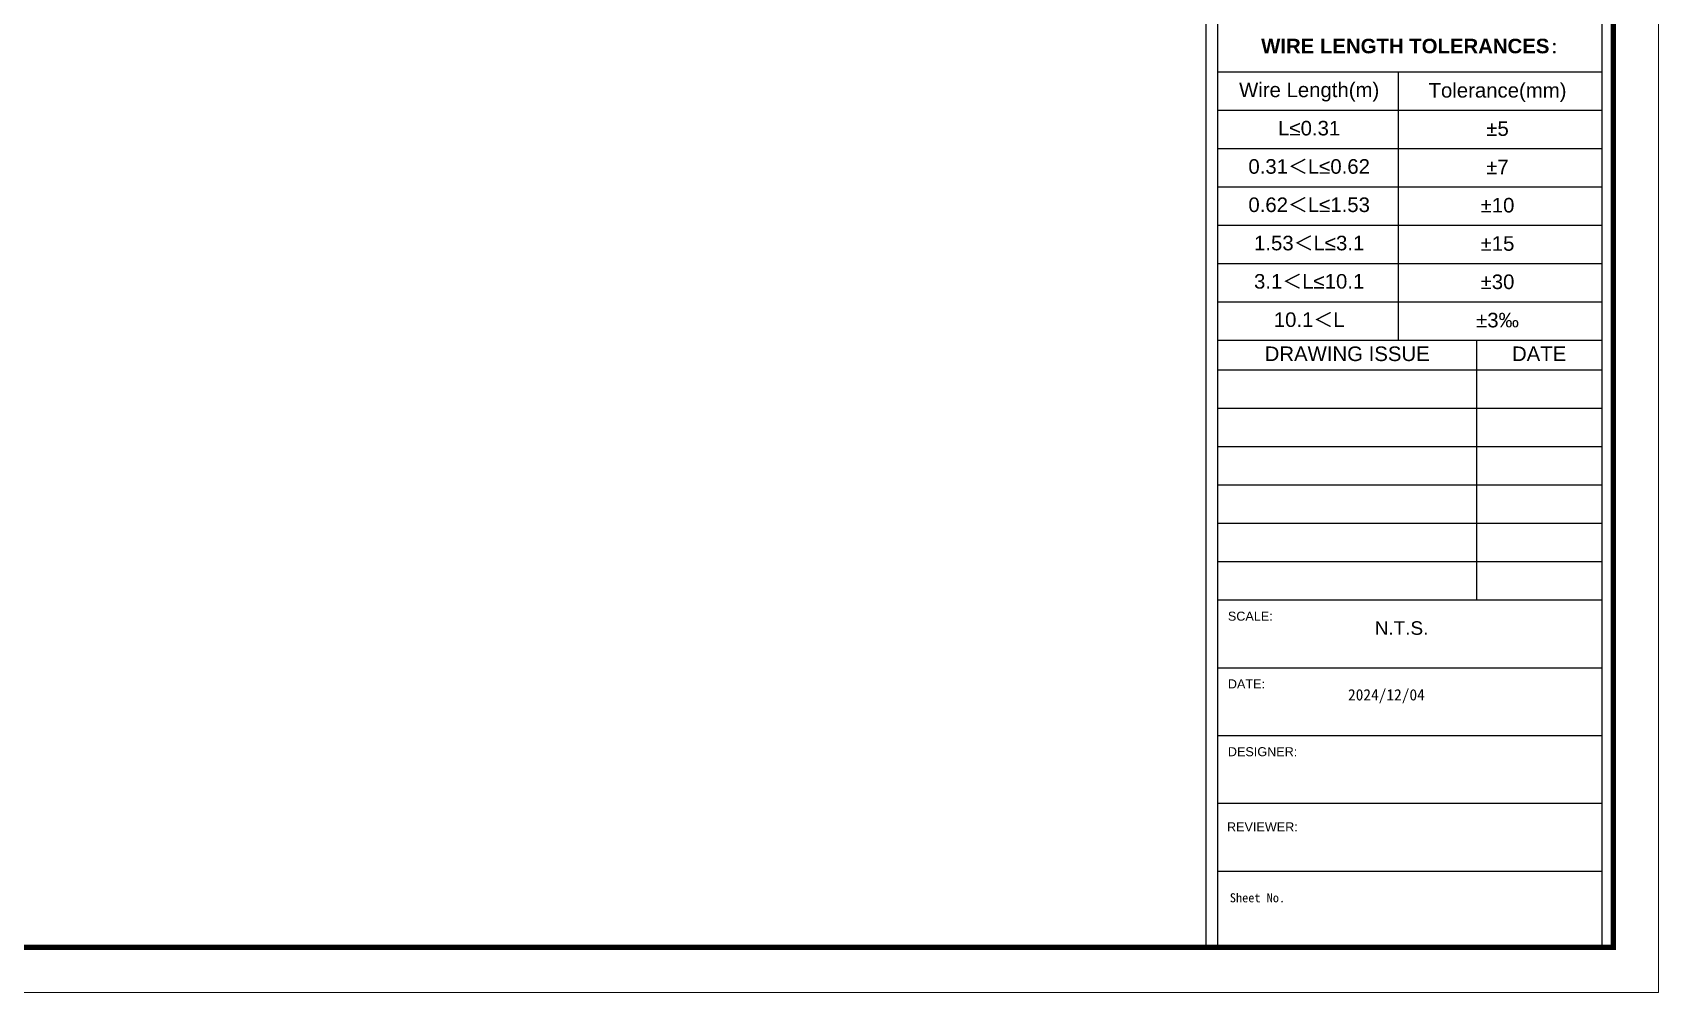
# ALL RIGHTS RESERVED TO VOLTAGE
# Model space of a CAD drawing. Header units: millimetres. Extents: x 11482 to 13134, y 681 to 1782.
# Drawn here: x 12308 to 13134, y 681 to 1168 of the extents above; entities that cross this region are included whole.
import ezdxf
from ezdxf.enums import TextEntityAlignment as Align

# ---------------------------------------------------------------- set-up
doc = ezdxf.new("R2010")
doc.units = ezdxf.units.MM
doc.layers.get('DEFPOINTS').update_dxf_attribs({"lineweight": 0})
doc.layers.add('TB-FRAME', color=7, linetype='Continuous')
doc.styles.add('Arial', font='arial.ttf', dxfattribs={"height": 1.05})
doc.styles.add('Arial_4', font='arial.ttf', dxfattribs={"height": 1.25})
doc.styles.add('CALIBRI', font='calibri.ttf', dxfattribs={"height": 0.125})
doc.styles.get("Standard").update_dxf_attribs({"font": ''})
doc.styles.get('Standard').set_extended_font_data('SimSun')

# ---------------------------------------------------------------- blocks, each defined once
blk = doc.blocks.new('Frame1')
at = {"color": 0}
for p, q in [((6491.65, 3041.02), (6491.65, 2012.37)), ((6497.42, 3035.25), (6497.42, 2012.37)), ((6687.65, 3035.25), (6687.65, 2012.37)), ((6687.65, 2445.49), (6497.42, 2445.49)), ((6687.65, 2426.54), (6497.42, 2426.54)), ((6687.65, 2407.58), (6497.42, 2407.58)), ((6687.65, 2388.62), (6497.42, 2388.62)), ((6687.65, 2388.62), (6497.42, 2388.62)), ((6687.65, 2369.67), (6497.42, 2369.67)), ((6687.65, 2350.71), (6497.42, 2350.71)), ((6687.65, 2331.75), (6497.42, 2331.75)), ((6687.61, 2312.79), (6497.38, 2312.79)), ((6687.65, 2312.79), (6497.42, 2312.79)), ((6625.72, 2312.79), (6625.72, 2184.28)), ((6687.65, 2298.02), (6497.42, 2298.02)), ((6687.65, 2279.07), (6497.42, 2279.07)), ((6687.65, 2260.11), (6497.42, 2260.11)), ((6687.65, 2241.15), (6497.42, 2241.15)), ((6687.65, 2222.19), (6497.42, 2222.19)), ((6687.65, 2203.24), (6497.42, 2203.24)), ((6497.42, 2184.28), (6687.65, 2184.28)), ((6497.42, 2184.28), (6687.81, 2184.28)), ((6497.42, 2150.74), (6687.65, 2150.74)), ((6497.42, 2117.19), (6687.65, 2117.19)), ((6497.42, 2083.65), (6687.65, 2083.65)), ((6497.42, 2050.11), (6687.65, 2050.11))]:
    blk.add_line(p, q, dxfattribs=at)
blk.add_lwpolyline([(6587.1, 2312.79), (6587.1, 2445.49)])
at = {"layer": 'DEFPOINTS', "color": 4, "linetype": 'Continuous', "flags": 128}
blk.add_lwpolyline([(5105.71, 1990.01), (5105.71, 3063.38), (6715.78, 3063.38), (6715.78, 1990.01)], close=True, dxfattribs=at)
at = {"layer": 'TB-FRAME', "const_width": 2.68}
blk.add_lwpolyline([(5172.8, 3041.02), (6693.41, 3041.02), (6693.41, 2012.37), (5172.8, 2012.37)], close=True, dxfattribs=at)
blk.add_text('Sheet No.', height=4.472).set_placement((6503.55, 2034.64))
at = {"color": 0, "attachment_point": 2, "line_spacing_factor": 0.941778, "style": 'Arial_4'}
for s, insert, char_height, width in [('{\\fArial|b1|i0|c134|p34;WIRE LENGTH TOLERANCES\\fSimSun|b1|i0|c134|p2;:}', (6592.87, 2462.08), 7.2118, 186.9886), ('Wire Length(m)', (6542.83, 2440.38), 7.2118, 186.9886), ('Tolerance(mm)', (6636.08, 2440.17), 7.2118, 186.9886), ('L≤0.31', (6542.83, 2421.43), 7.212, 186.9886), ('±5', (6636.08, 2421.21), 7.212, 186.9886), ('0.31{\\fSimSun|b0|i0|c134|p2;＜}L≤0.62', (6542.83, 2402.47), 7.2118, 186.9886), ('±7', (6636.08, 2402.25), 7.212, 186.9886), ('0.62{\\fSimSun|b0|i0|c134|p2;＜}L≤1.53', (6542.83, 2383.51), 7.2118, 186.9886), ('±10', (6636.08, 2383.29), 7.212, 186.9886), ('1.53{\\fSimSun|b0|i0|c134|p2;＜}L≤3.1', (6542.83, 2364.56), 7.2118, 186.9886), ('±15', (6636.08, 2364.34), 7.212, 186.9886), ('3.1{\\fSimSun|b0|i0|c134|p2;＜}L≤10.1', (6542.83, 2345.6), 7.2118, 186.9886), ('±30', (6636.08, 2345.38), 7.212, 186.9886), ('10.1{\\fSimSun|b0|i0|c134|p2;＜}L', (6542.83, 2326.64), 7.2118, 186.9886), ('±3‰', (6636.08, 2326.42), 7.212, 186.9886), ('DRAWING ISSUE', (6561.66, 2309.75), 7.2118, 186.9886), ('DATE', (6656.68, 2309.75), 7.212, 32.051)]:
    blk.add_mtext(s, dxfattribs=dict(at, insert=insert, char_height=char_height, width=width))
at = {"color": 0, "attachment_point": 1, "style": 'Arial'}
for s, insert, char_height, width in [('SCALE:', (6502.58, 2178.5), 4.472, 45.7522), ('N.T.S.', (6575.3, 2173.75), 6.709, 101.99), ('DATE:', (6502.58, 2144.96), 4.472, 45.7522), ('DESIGNER:', (6502.58, 2111.42), 4.472, 45.7522), ('REVIEWER:', (6502.15, 2074.21), 4.472, 68.0834)]:
    blk.add_mtext(s, dxfattribs=dict(at, insert=insert, char_height=char_height, width=width))
at = {"insert": (6562.07, 2140.15), "char_height": 5.59, "width": 57.9186, "attachment_point": 1}
blk.add_mtext('2024/12/04', dxfattribs=at)
at = {"style": 'CALIBRI'}
for tag, height, p in [('DESIGNER', 5.59, (6559.3, 2111.57)), ('REVIEWER', 5.59, (6559.3, 2078.02)), ('PAGE', 11.63, (6561.3, 2041.75))]:
    blk.add_attdef(tag, text='', height=height, dxfattribs=at).set_placement(p, align=Align.TOP_LEFT)

msp = doc.modelspace()

# ---------------------------------------------------------------- block references
at = {"xscale": 1.026, "yscale": 1.026, "zscale": 1.026}
msp.add_blockref('Frame1', (6243.6, -1360.88), dxfattribs=at)

doc.saveas('drawing.dxf')
